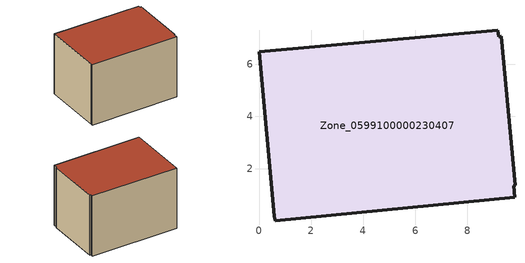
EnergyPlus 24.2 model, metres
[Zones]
Zone_0599100000230407
 floor ground (C_G): 9.2,7.06 9.3,7.07 9.83,1.35 9.78,1.35 9.82,0.9 0.62,0 0.58,0.17 0,6.48 9.17,7.3 z0
 wall outside (C_F): 9.17,7.3 0,6.48 0.58,0.17 0.62,0 9.82,0.9 9.78,1.35 9.83,1.35 9.3,7.07 9.2,7.06 9.17,7.3 z0:6.49
 roof outside (C_R): 9.3,7.07 9.2,7.06 9.17,7.3 0,6.48 0.58,0.17 0.62,0 9.82,0.9 9.78,1.35 9.83,1.35 z6.49
[BUILDING]
Pand.0599100000230407: North Axis=0; Terrain=City; Loads Convergence Tolerance Value=0.04; Temperature Convergence Tolerance Value=0.4; Solar Distribution=FullExterior; Maximum Number of Warmup Days=25; Minimum Number of Warmup Days=1
[Site:Location]
Rotterdam.The.Hague.AP_ZH_NLD Design_Conditions: Latitude=51.96; Longitude=4.45; Time Zone=1; Elevation=-4.5
[SITE:GROUNDTEMPERATURE:BUILDINGSURFACE]
18, 18, 18, 18, 18, 18, 18, 18, 18, 18, 18, 18
[MATERIAL] Thermal Absorptance=0.9; Solar Absorptance=0.7; Visible Absorptance=0.7
Name | Roughness | Thickness | Conductivity | Density | Specific Heat
G.TC.1946-1964 | MediumSmooth | 0.15 | 1 | 540 | 1210
F.TC.1946-1964 | Rough | 0.3 | 0.857143 | 1920 | 840
R.TC.1946-1964 | MediumRough | 0.2 | 0.235294 | 1500 | 1000
[CONSTRUCTION]
C_G: G.TC.1946-1964
C_F: F.TC.1946-1964
C_R: R.TC.1946-1964
[ZONE]
Zone_0599100000230407: Type=1; Multiplier=1; Ceiling Height=Autocalculate; Volume=Autocalculate; Floor Area=autocalculate; Part of Total Floor Area=Yes
[ZONEINFILTRATION:DESIGNFLOWRATE]
Infil_Zone_0599100000230407: Zone or ZoneList or Space or SpaceList=Zone_0599100000230407; Schedule=AlwaysOn; Design Flow Rate Calculation Method=Flow/Area; Flow Rate per Floor Area=0.003; Constant Term Coefficient=1; Temperature Term Coefficient=0; Velocity Term Coefficient=0; Velocity Squared Term Coefficient=0
[HVACTEMPLATE:ZONE:IDEALLOADSAIRSYSTEM]
Zone_0599100000230407: Maximum Heating Supply Air Temperature=50; Minimum Cooling Supply Air Temperature=13; Maximum Heating Supply Air Humidity Ratio=0.0156; Minimum Cooling Supply Air Humidity Ratio=0.0077; Heating Limit=NoLimit; Cooling Limit=NoLimit; Dehumidification Control Type=ConstantSensibleHeatRatio; Cooling Sensible Heat Ratio=0.7; Dehumidification Setpoint=60; Humidification Control Type=None; Humidification Setpoint=30; Outdoor Air Method=None; Outdoor Air Flow Rate per Person=0.00944; Outdoor Air Flow Rate per Zone Floor Area=0; Outdoor Air Flow Rate per Zone=0; Demand Controlled Ventilation Type=None; Outdoor Air Economizer Type=NoEconomizer; Heat Recovery Type=None; Sensible Heat Recovery Effectiveness=0.7; Latent Heat Recovery Effectiveness=0.65
[ZONECONTROL:THERMOSTAT]
ThermostatControl_Zone_0599100000230407: Zone or ZoneList=Zone_0599100000230407; Control Type Schedule=DualSetpointControlType; Control 1=Thermostat_Zone_0599100000230407; Temperature Difference Between Cutout And Setpoint=0
[THERMOSTATSETPOINT:DUALSETPOINT]
Thermostat_Zone_0599100000230407: Heating Setpoint Temperature Schedule=HeatingSetpoint_Zone_0599100000230407; Cooling Setpoint Temperature Schedule=CoolingSetpoint_Zone_0599100000230407
[SCHEDULE:COMPACT]
HeatingSetpoint_Zone_0599100000230407: Through: 12/31, For: AllDays, Until: 24:00, 21
CoolingSetpoint_Zone_0599100000230407: Through: 12/31, For: AllDays, Until: 24:00, 24
DualSetpointControlType: Through: 12/31, For: AllDays, Until: 24:00, 4
AlwaysOn: Through: 12/31, For: AllDays, Until: 24:00, 1
